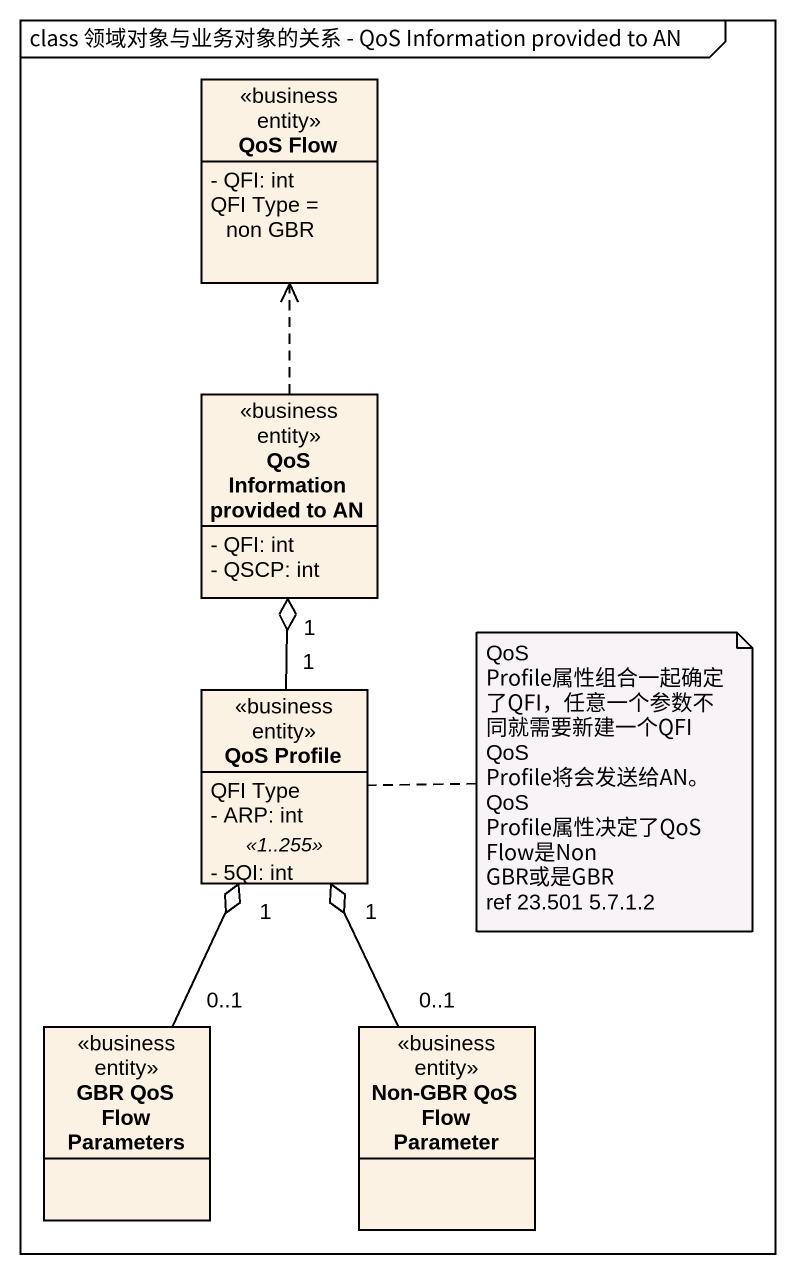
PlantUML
@startuml
mainframe class 领域对象与业务对象的关系 - QoS Information provided to AN
hide circle
hide empty members
skinparam classAttributeIconSize 0
class "QoS Flow" as QoS_Flow <<business entity>> {
  - QFI: int
  QFI Type = non GBR
}
class "QoS Information provided to AN" as QoS_Information_provided_to <<business entity>> {
  - QFI: int
  - QSCP: int
}
class "QoS Profile" as QoS_Profile <<business entity>> {
  QFI Type
  - ARP: int
  .. <<1..255>> ..
  - 5QI: int
}
class "GBR QoS Flow Parameters" as GBR_QoS_Flow_Parameters <<business entity>>
class "Non-GBR QoS Flow Parameter" as Non_GBR_QoS_Flow_Parameter <<business entity>>
QoS_Information_provided_to .up.> QoS_Flow
QoS_Profile "1" -up-o "1" QoS_Information_provided_to
GBR_QoS_Flow_Parameters "0..1" -up-o "1" QoS_Profile
Non_GBR_QoS_Flow_Parameter "0..1" -up-o "1" QoS_Profile
note right of QoS_Profile
  QoS Profile属性组合一起确定了QFI，任意一个参数不同就需要新建一个QFI
  QoS Profile将会发送给AN。
  QoS Profile属性决定了QoS Flow是Non GBR或是GBR
  ref 23.501 5.7.1.2
end note
@enduml
